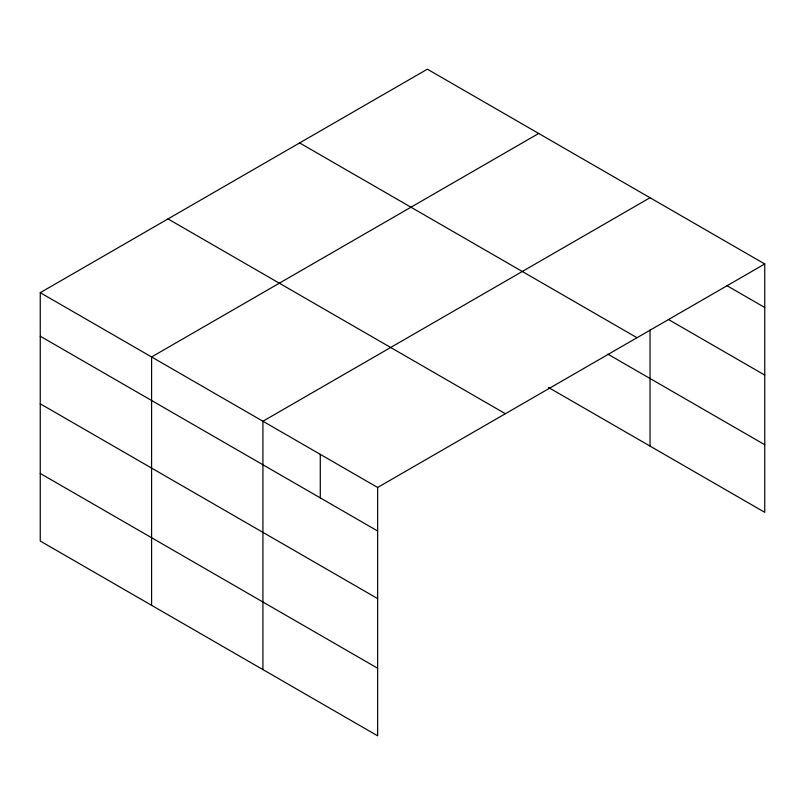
<?xml version="1.0" encoding="UTF-8"?>
<svg xmlns="http://www.w3.org/2000/svg" width="805" height="805" viewBox="0 0 805 805"><rect width="100%" height="100%" fill="white"/><g stroke="black" fill="none" stroke-linecap="round" stroke-linejoin="round"><path stroke-width="1.21" d="M40.25 292.678L377.636 487.468L377.636 735.82L40.25 541.03L40.25 292.678L427.364 69.18L764.75 263.97L764.75 512.322L548.426 387.436M538.706 133.459L151.592 356.957L151.592 605.31M650.038 197.738L262.923 421.236L262.923 669.599M377.636 487.468L764.75 263.97M726.875 285.624L764.75 307.5M668.432 319.484L764.75 375.09M299.621 142.928L637.007 337.718M607.886 354.16L764.75 444.732M167.993 218.92L505.379 413.71M40.25 336.208L377.636 530.998M40.25 403.798L377.636 598.588M40.25 473.441L377.636 668.231M650.038 330L650.038 446.091M320.279 454.352L320.279 497.882"/></g></svg>
